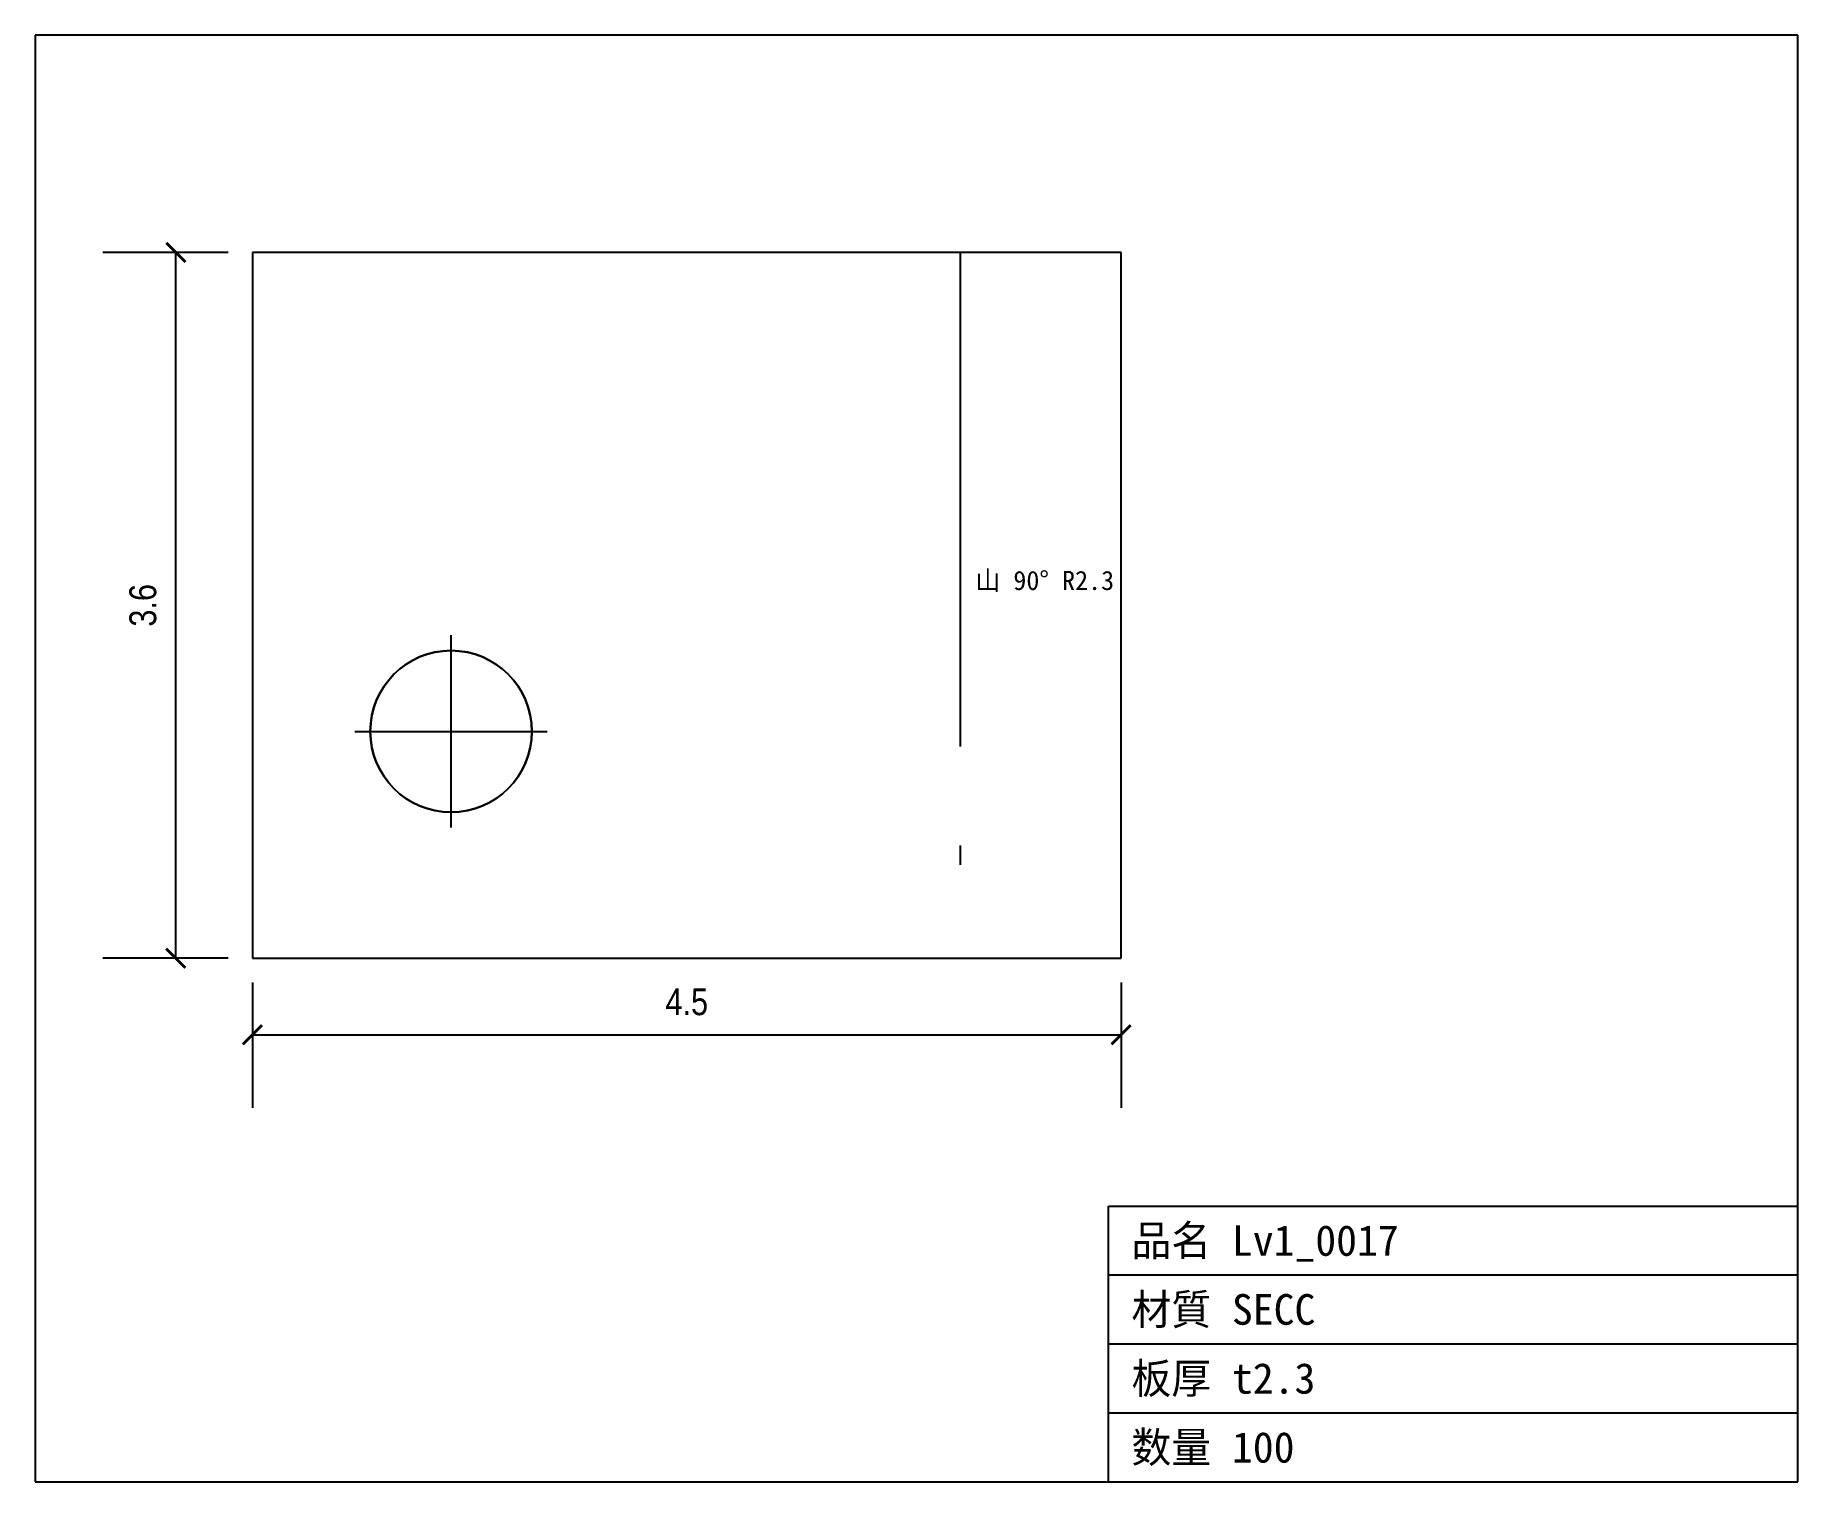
# Model space of a CAD drawing. Header units: inches. Extents: x -1.12 to 7.94, y -2.69 to 4.74.
import ezdxf

# ---------------------------------------------------------------- set-up
doc = ezdxf.new("R2010")
doc.units = ezdxf.units.IN
doc.linetypes.add('CENTER', pattern=[5.08, 3.175, -0.635, 0.635, -0.635])
doc.linetypes.add('DASHDOT', pattern=[3.556, 2.54, -0.508, 0, -0.508])
for name, color, linetype in [('1', 7, 'Continuous'), ('13', 7, 'Continuous'), ('17', 7, 'Continuous'), ('4', 7, 'Continuous'), ('5', 7, 'Continuous'), ('8', 7, 'Continuous')]:
    doc.layers.add(name, color=color, linetype=linetype)
doc.styles.add('OpenSansCondensed-Light', font='OpenSansCondensed-Light.ttf')
doc.dimstyles.new('EZDXF', dxfattribs={"dimtxt": 0.25, "dimasz": 0.175, "dimexe": 0.375, "dimexo": 0.125, "dimgap": 0.1, "dimtad": 1, "dimlfac": 100, "dimzin": 12, "dimdsep": 46, "dimtxsty": 'OpenSansCondensed-Light', "dimblk": 'ARCHTICK', "dimcen": 2.5, "dimazin": 3, "dimtfac": 0.5, "dimtmove": 2, "dimatfit": 3})

# ---------------------------------------------------------------- blocks, each defined once
blk = doc.blocks.new('_ARCHTICK')
at = {"color": 0, "linetype": 'BYBLOCK', "const_width": 0.15}
blk.add_lwpolyline([(-0.5, -0.5), (0.5, 0.5)], dxfattribs=at)

msp = doc.modelspace()

# ---------------------------------------------------------------- linework, layer by layer
at = {"layer": '1', "color": 4, "linetype": 'DASHDOT'}
msp.add_line((3.6382, 3.6281), (3.6382, 0), dxfattribs=at)
at = {"layer": '17', "color": 1, "linetype": 'CENTER'}
for p, q in [((1.0212, 0.6717), (1.0212, 1.6599)), ((0.5271, 1.1658), (1.5153, 1.1658))]:
    msp.add_line(p, q, dxfattribs=at)
at = {"layer": '5', "color": 7, "linetype": 'CONTINUOUS'}
for p, q in [((0, 3.6281), (0, 0)), ((4.4659, 3.6281), (0, 3.6281)), ((4.4659, 2.6993), (4.4658, 3.6282)), ((4.4659, 2.3082), (4.4659, 2.6993)), ((4.4659, 2.2889), (4.4659, 2.3082)), ((4.4659, 0), (4.4659, 2.2888)), ((0, 0), (3.5694, 0)), ((3.5694, 0), (4.4658, 0.0002))]:
    msp.add_line(p, q, dxfattribs=at)
msp.add_circle((1.0212, 1.1658), 0.4154, dxfattribs=at)
for start, end in [(0, 180), (180, 0)]:
    msp.add_arc((1.0212, 1.1658), 0.4154, start, end, dxfattribs=at)
at = {"layer": '8', "color": 7, "linetype": 'CONTINUOUS'}
for p, q in [((7.9446, 4.7446), (-1.1165, 4.7446)), ((-1.1165, 4.7446), (-1.1165, -2.6913)), ((7.9446, -2.6913), (7.9446, 4.7446)), ((4.4013, -2.6913), (4.4013, -1.274)), ((4.4013, -1.274), (7.9446, -1.274)), ((4.4013, -1.6283), (7.9446, -1.6283)), ((4.4013, -1.9826), (7.9446, -1.9826)), ((4.4013, -2.337), (7.9446, -2.337)), ((-1.1165, -2.6913), (7.9446, -2.6913))]:
    msp.add_line(p, q, dxfattribs=at)

# ---------------------------------------------------------------- texts
at = {"layer": '13', "color": 2}
for s, height, p in [('山 90° R2.3', 0.09843, (3.717, 1.8928)), ('品名 Lv1_0017', 0.15748, (4.5194, -1.5299)), ('材質 SECC', 0.15748, (4.5194, -1.8842)), ('板厚 t2.3', 0.15748, (4.5194, -2.2385)), ('数量 100', 0.15748, (4.5194, -2.5929))]:
    msp.add_text(s, height=height, dxfattribs=at).set_placement(p)

# ---------------------------------------------------------------- dimensions: what is measured, and where the dimension line sits
at = {"layer": '4', "color": 8}
msp.add_linear_dim(base=(-0.3937, 0), p1=(0, 0), p2=(0, 3.6281), angle=90, dimstyle='EZDXF', override={"dimtxt": 0.137795, "dimasz": 0.098425, "dimdec": 1, "dimlfac": 1}, dxfattribs=at).render()
msp.add_linear_dim(base=(0, -0.3937), p1=(0, 0), p2=(4.4659, 0), dimstyle='EZDXF', override={"dimtxt": 0.137795, "dimasz": 0.098425, "dimdec": 1, "dimlfac": 1}, dxfattribs=at).render()

doc.saveas('drawing.dxf')
